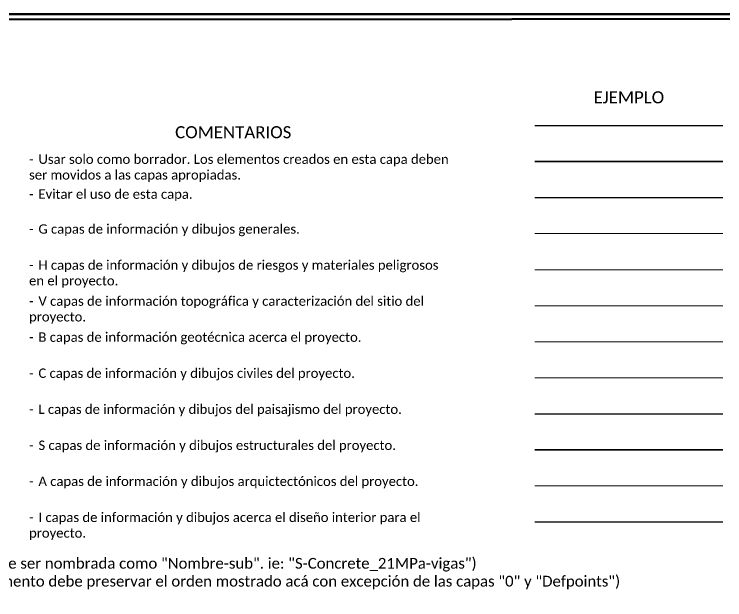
# Paper-space layout 'Dimensiones_cajasXM' of a CAD drawing. Header units: metres. Extents: x -968 to 2373, y -423 to 894.
# Drawn here: x -578.7 to -314.2, y -216.6 to 1.5 of the extents above; entities that cross this region are included whole.
import ezdxf

# ---------------------------------------------------------------- set-up
doc = ezdxf.new("R2010")
doc.units = ezdxf.units.M
doc.linetypes.add('BORDER', pattern=[44.45, 12.7, -6.35, 12.7, -6.35, 0, -6.35])
for name, color, linetype, lineweight in [('D-layer_name', 5, 'Continuous', 20), ('E-layer_name', 2, 'Continuous', 20), ('F-layer_name', 1, 'Continuous', 35), ('M-layer_name', 147, 'Continuous', 5), ('O-layer_name', 5, 'Continuous', 30), ('P-layer_name', 140, 'Continuous', 30), ('Q-layer_name', 227, 'Continuous', 25), ('T-layer_name', 190, 'Continuous', 13), ('W-layer_name', 2, 'Continuous', 5), ('X-layer_name', 250, 'Continuous', 35), ('Z-layer_name', 165, 'Continuous', 15)]:
    doc.layers.add(name, color=color, linetype=linetype, lineweight=lineweight)
doc.layers.add('G-Title_layouts', color=7, linetype='Continuous', lineweight=50, true_color=0x323232)
doc.layers.add('R-layer_name', color=40, linetype='Continuous')
doc.styles.get("Standard").update_dxf_attribs({"font": 'Candara.ttf'})

psp = doc.layouts.new('Dimensiones_cajasXM')

# ---------------------------------------------------------------- linework, layer by layer
at = {"layer": 'D-layer_name'}
psp.add_line((-384.9498, -80.2138), (-314.9498, -80.2138), dxfattribs=at)
at = {"layer": 'E-layer_name'}
psp.add_line((-384.9498, -107.0579), (-314.9498, -107.0579), dxfattribs=at)
at = {"layer": 'F-layer_name'}
psp.add_line((-384.9498, -53.3698), (-314.9498, -53.3698), dxfattribs=at)
at = {"layer": 'G-Title_layouts'}
for points in [[(-967.6998, 1.5093), (-69.4498, 1.5093), (-69.4498, -422.593), (-967.6998, -422.593)], [(-715.6998, -0.4907), (-71.4498, -0.2368), (-71.4498, -220.4272), (-715.6998, -220.5541)]]:
    psp.add_lwpolyline(points, close=True, dxfattribs=at)
at = {"layer": 'M-layer_name'}
psp.add_line((-384.9498, -93.6359), (-314.9498, -93.6359), dxfattribs=at)
at = {"layer": 'O-layer_name'}
psp.add_line((-384.9498, -187.5899), (-314.9498, -187.5899), dxfattribs=at)
at = {"layer": 'P-layer_name'}
psp.add_line((-384.9498, -66.7918), (-314.9498, -66.7918), dxfattribs=at)
at = {"layer": 'Q-layer_name'}
psp.add_line((-384.9498, -39.9478), (-314.9498, -39.9478), dxfattribs=at)
at = {"layer": 'R-layer_name'}
psp.add_line((-384.9498, -147.3239), (-314.9498, -147.3239), dxfattribs=at)
at = {"layer": 'T-layer_name'}
psp.add_line((-384.9498, -133.9019), (-314.9498, -133.9019), dxfattribs=at)
at = {"layer": 'W-layer_name'}
psp.add_line((-384.9498, -120.4799), (-314.9498, -120.4799), dxfattribs=at)
at = {"layer": 'X-layer_name'}
psp.add_line((-384.9498, -160.7459), (-314.9498, -160.7459), dxfattribs=at)
at = {"layer": 'Z-layer_name'}
psp.add_line((-384.9498, -174.1679), (-314.9498, -174.1679), dxfattribs=at)

# ---------------------------------------------------------------- texts
at = {"layer": 'G-Title_layouts', "color": 0, "linetype": 'BORDER', "lineweight": 0}
for s, insert, char_height, width, attachment_point in [('EJEMPLO', (-349.9498, -31.7368), 4.5, 67, 8), ('COMENTARIOS', (-497.1998, -44.7368), 4.5, 152, 8), ('\\pt3.5;-^IUsar solo como borrador. Los elementos creados en esta capa deben ser movidos a las capas apropiadas.', (-573.1998, -50.7368), 3.5, 158.25, 1), ('\\pt3.5;-^IEvitar el uso de esta capa.', (-573.1998, -63.7368), 3.5, 158.25, 1), ('\\pt3.5;-^IG capas de información y dibujos generales.', (-573.1998, -76.7368), 3.5, 158.25, 1), ('\\pt3.5;-^IH capas de información y dibujos de riesgos y materiales peligrosos en el proyecto.', (-573.1998, -90.1588), 3.5, 158.25, 1), ('\\pt3.5;-^IV capas de información topográfica y caracterización del sitio del proyecto.', (-573.1998, -103.5808), 3.5, 158.25, 1), ('\\pt3.5;-^IB capas de información geotécnica acerca el proyecto.', (-573.1998, -117.0028), 3.5, 158.25, 1), ('\\pt3.5;-^IC capas de información y dibujos civiles del proyecto.', (-573.1998, -130.4249), 3.5, 158.25, 1), ('\\pt3.5;-^IL capas de información y dibujos del paisajismo del proyecto.', (-573.1998, -143.8469), 3.5, 158.25, 1), ('\\pt3.5;-^IS capas de información y dibujos estructurales del proyecto.', (-573.1998, -157.2689), 3.5, 158.25, 1), ('\\pt3.5;-^IA capas de información y dibujos arquictectónicos del proyecto.', (-573.1998, -170.6909), 3.5, 158.25, 1), ('\\pt3.5;-^II capas de información y dibujos acerca el diseño interior para el proyecto.', (-573.1998, -184.1129), 3.5, 158.25, 1)]:
    psp.add_mtext(s, dxfattribs=dict(at, insert=insert, char_height=char_height, width=width, attachment_point=attachment_point))
at = {"layer": 'G-Title_layouts', "color": 2, "linetype": 'BORDER', "lineweight": 0, "insert": (-642.3698, -200.9783), "char_height": 4, "width": 387.420055, "attachment_point": 1}
psp.add_mtext('(Cualquier sub-capa debe ser nombrada como "Nombre-sub". ie: "S-Concrete_21MPa-vigas")\\P(La estructura del documento debe preservar el orden mostrado acá con excepción de las capas "0" y "Defpoints")', dxfattribs=at)

doc.saveas('drawing.dxf')
